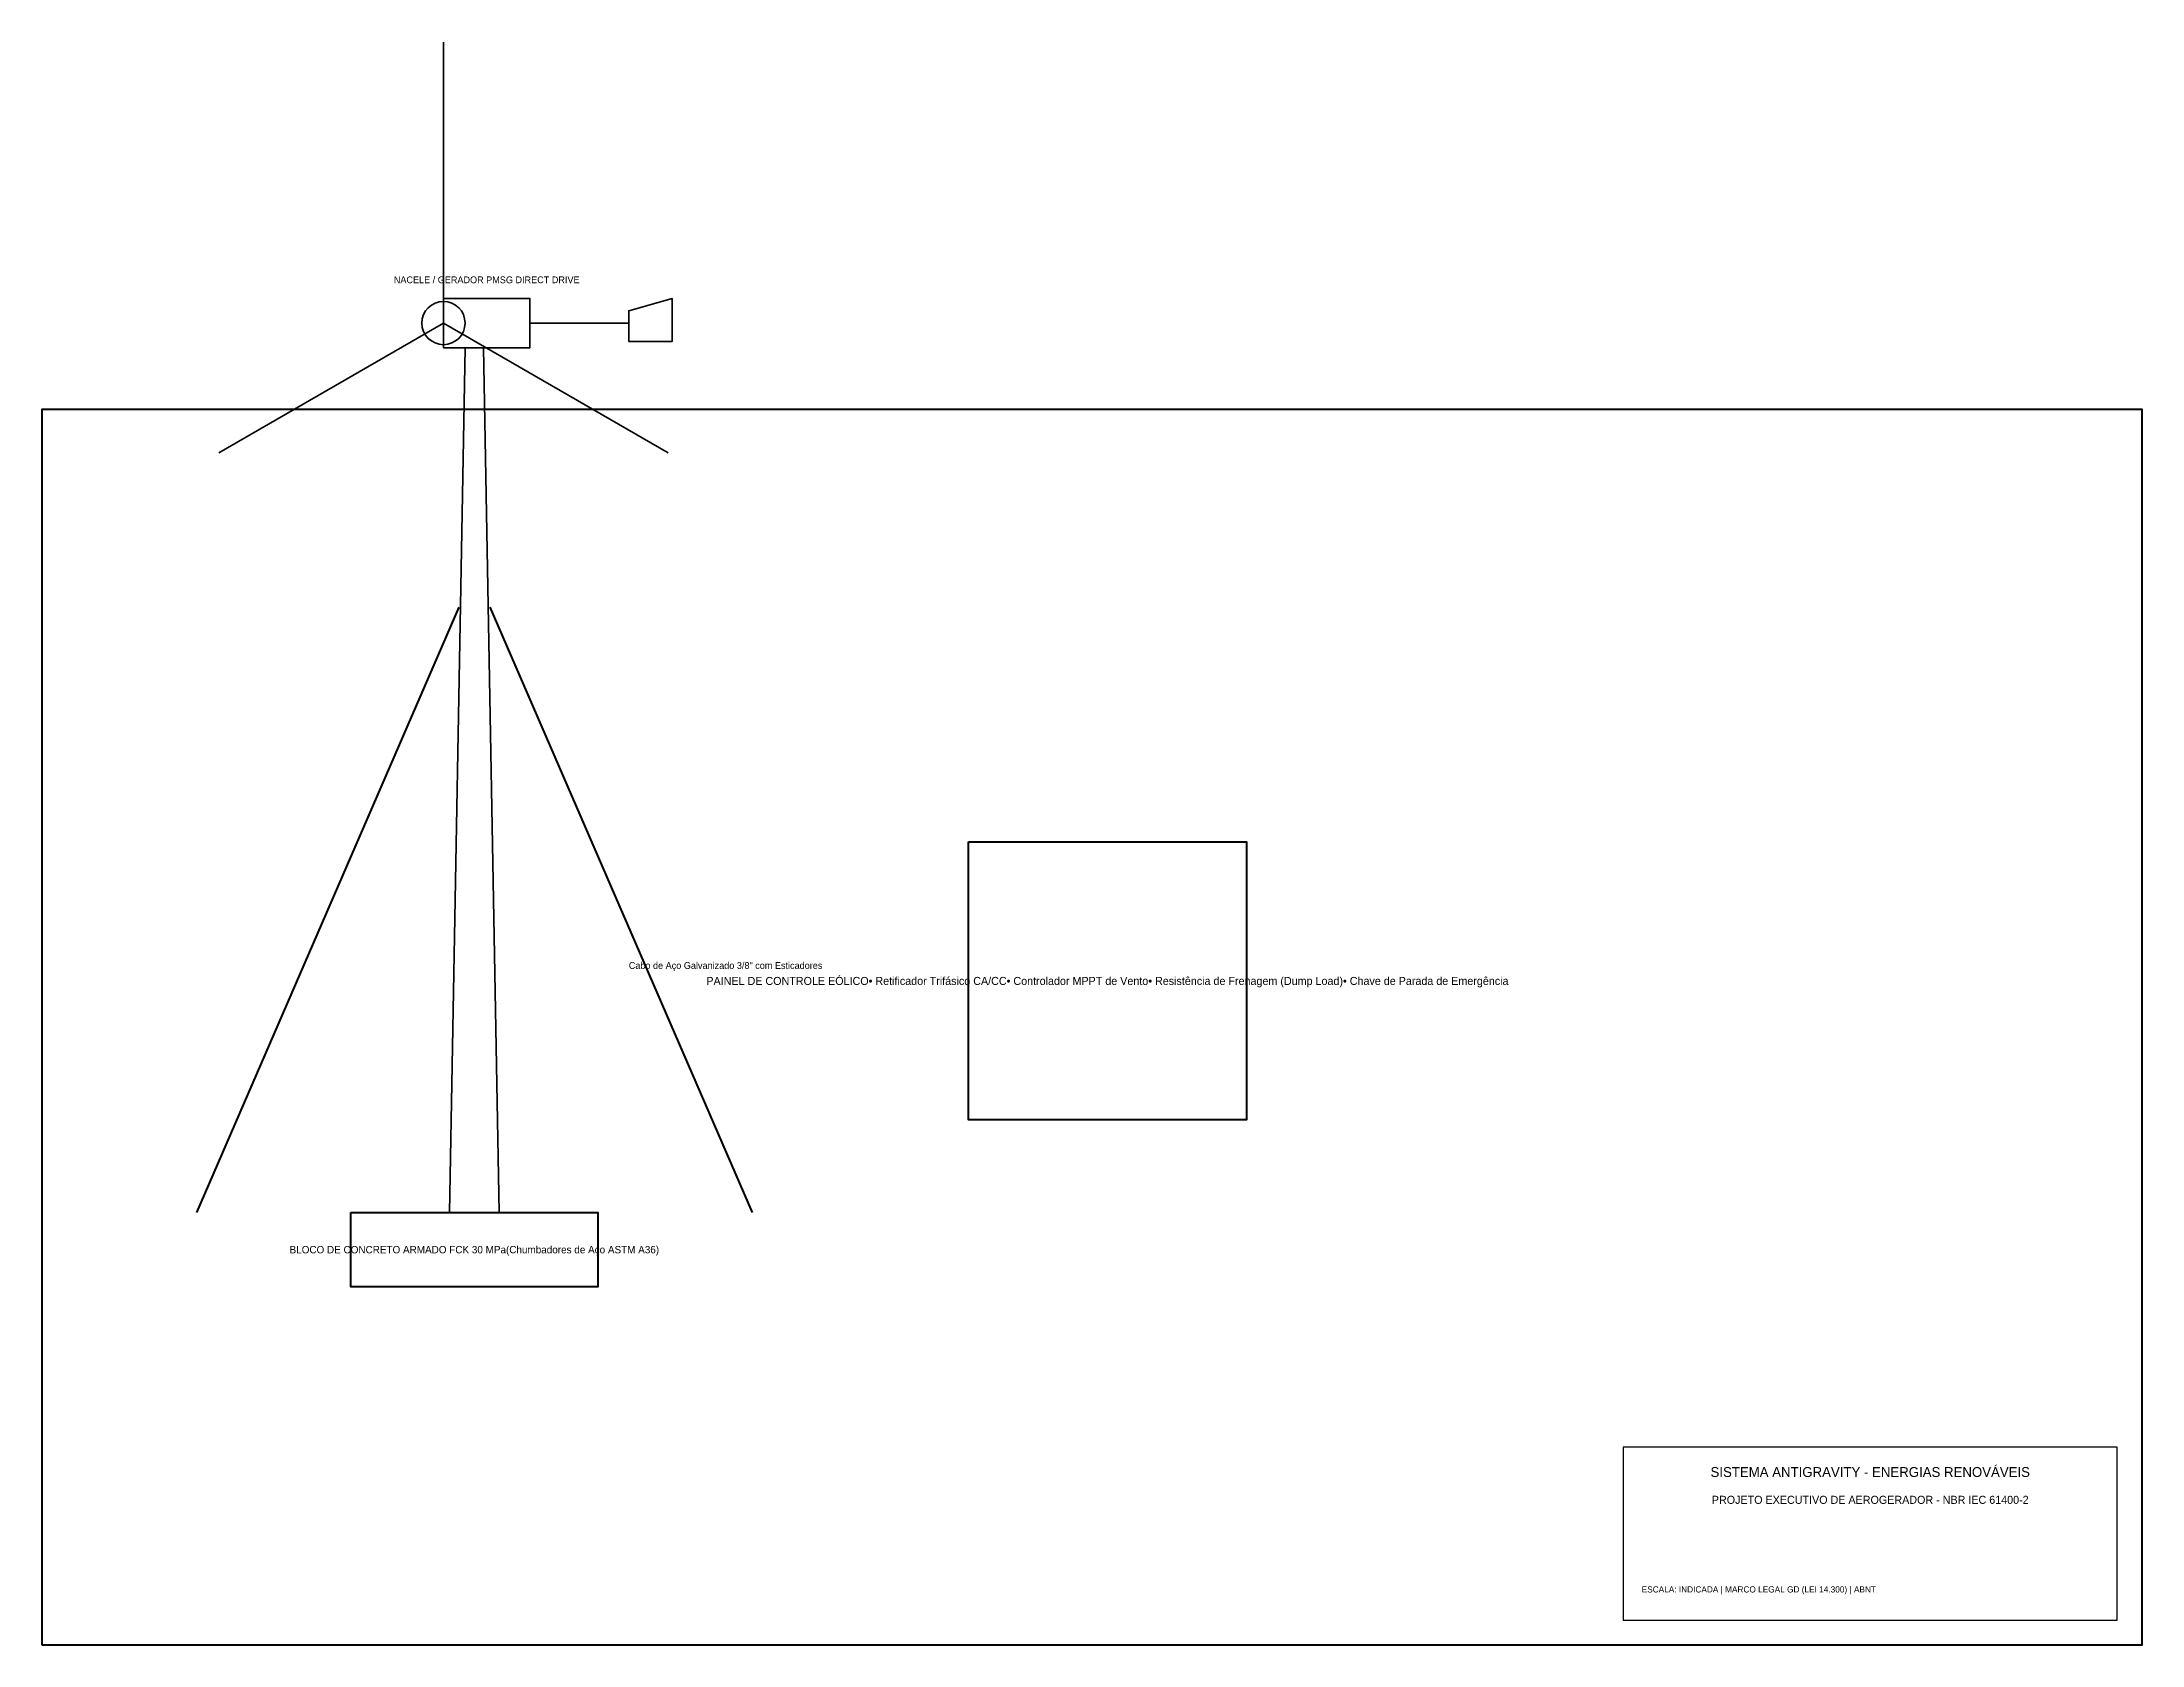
# Model space of a CAD drawing. Header units: metres. Extents: x -1 to 33, y -5 to 20.9.
import ezdxf
from ezdxf.enums import TextEntityAlignment as Align

# ---------------------------------------------------------------- set-up
doc = ezdxf.new("R2010")
doc.units = ezdxf.units.M
for name, color, linetype, lineweight in [('EOLICA_ROTOR', 4, 'Continuous', 35), ('ESTRUTURA_MONTAGEM', 7, 'Continuous', 40), ('PRANCHA_CARIMBO', 7, 'Continuous', 25), ('PRANCHA_MOLDURA', 7, 'Continuous', 50), ('TEXTOS_COTAS', 7, 'Continuous', 20)]:
    doc.layers.add(name, color=color, linetype=linetype, lineweight=lineweight)

msp = doc.modelspace()

# ---------------------------------------------------------------- linework, layer by layer
at = {"layer": 'EOLICA_ROTOR'}
for p, q in [((5.5, 16.75), (5.5, 20.95)), ((5.5, 16.4), (1.863, 14.3)), ((5.5, 16.4), (9.137, 14.3)), ((6.9, 16.4), (8.5, 16.4)), ((5.6, 2), (5.85, 16)), ((6.4, 2), (6.15, 16))]:
    msp.add_line(p, q, dxfattribs=at)
for points in [[(5.5, 16), (6.9, 16), (6.9, 16.8), (5.5, 16.8), (5.5, 16)], [(8.5, 16.1), (9.2, 16.1), (9.2, 16.8), (8.5, 16.6), (8.5, 16.1)]]:
    msp.add_lwpolyline(points, close=True, dxfattribs=at)
msp.add_circle((5.5, 16.4), 0.35, dxfattribs=at)
at = {"layer": 'ESTRUTURA_MONTAGEM'}
for p, q in [((5.75, 11.8), (1.5, 2)), ((6.25, 11.8), (10.5, 2))]:
    msp.add_line(p, q, dxfattribs=at)
for points in [[(14, 8), (18.5, 8), (18.5, 3.5), (14, 3.5), (14, 8)], [(4, 2), (8, 2), (8, 0.8), (4, 0.8), (4, 2)]]:
    msp.add_lwpolyline(points, close=True, dxfattribs=at)
at = {"layer": 'PRANCHA_CARIMBO'}
msp.add_lwpolyline([(24.6, -4.6), (32.6, -4.6), (32.6, -1.8), (24.6, -1.8), (24.6, -4.6)], close=True, dxfattribs=at)
at = {"layer": 'PRANCHA_MOLDURA'}
msp.add_lwpolyline([(-1, -5), (33, -5), (33, 15), (-1, 15), (-1, -5)], close=True, dxfattribs=at)

# ---------------------------------------------------------------- texts
at = {"layer": 'PRANCHA_CARIMBO'}
for s, height, p in [('SISTEMA ANTIGRAVITY - ENERGIAS RENOVÁVEIS', 0.16, (28.6, -2.2)), ('PROJETO EXECUTIVO DE AEROGERADOR - NBR IEC 61400-2', 0.13, (28.6, -2.65))]:
    msp.add_text(s, height=height, dxfattribs=at).set_placement(p, align=Align.MIDDLE_CENTER)
at = {"layer": 'TEXTOS_COTAS'}
for s, height, p in [('NACELE / GERADOR PMSG DIRECT DRIVE', 0.11, (6.2, 17.1)), ('PAINEL DE CONTROLE EÓLICO• Retificador Trifásico CA/CC• Controlador MPPT de Vento• Resistência de Frenagem (Dump Load)• Chave de Parada de Emergência', 0.13, (16.25, 5.75)), ('BLOCO DE CONCRETO ARMADO FCK 30 MPa(Chumbadores de Aço ASTM A36)', 0.12, (6, 1.4))]:
    msp.add_text(s, height=height, dxfattribs=at).set_placement(p, align=Align.MIDDLE_CENTER)
for s, height, p in [('Cabo de Aço Galvanizado 3/8" com Esticadores', 0.11, (8.5, 6)), ('ESCALA: INDICADA | MARCO LEGAL GD (LEI 14.300) | ABNT', 0.1, (24.9, -4.1))]:
    msp.add_text(s, height=height, dxfattribs=at).set_placement(p, align=Align.MIDDLE_LEFT)

doc.saveas('drawing.dxf')
